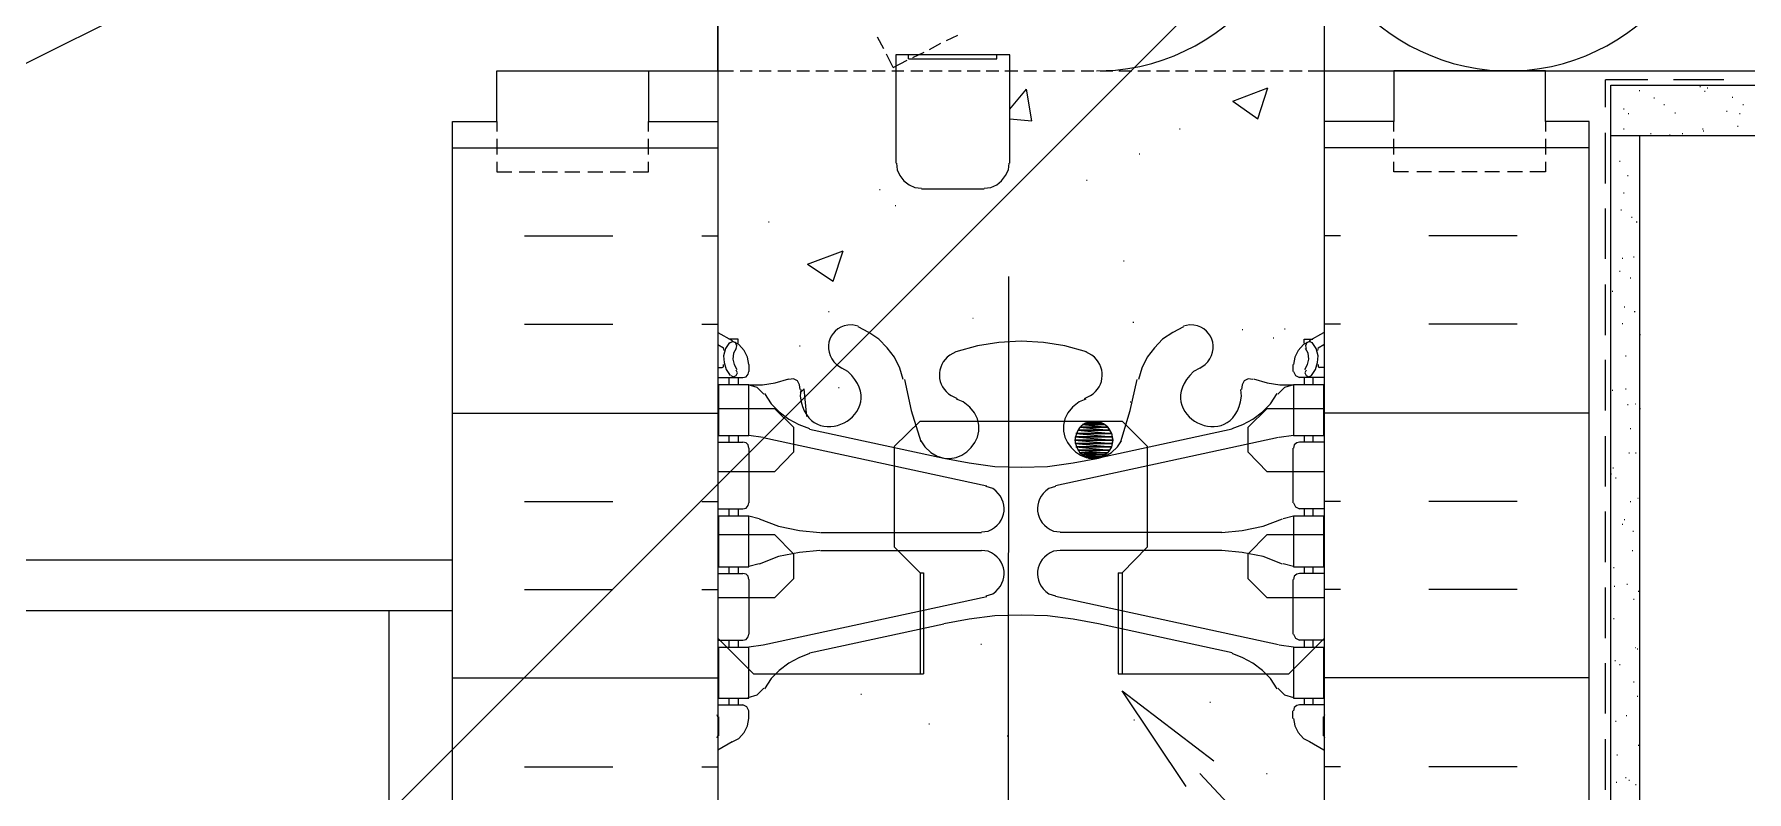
# Model space of a CAD drawing. Header units: millimetres. Extents: x 14 to 201, y 16 to 268.
# Drawn here: x 84.3 to 138.1, y 165 to 188.8 of the extents above; entities that cross this region are included whole.
import ezdxf

# ---------------------------------------------------------------- set-up
doc = ezdxf.new("R2010")
doc.units = ezdxf.units.MM
doc.layers.get('0').update_dxf_attribs({"linetype": 'CONTINUOUS'})

msp = doc.modelspace()

# ---------------------------------------------------------------- linework, layer by layer
at = {"color": 0}
for p, q in [((131.34, 200.237), (88.054, 156.95)), ((55.0125, 173.397), (105.813, 198.797)), ((105.813, 187.685), (105.813, 198.797)), ((105.813, 196.596), (105.813, 177.081)), ((124.863, 177.081), (124.863, 196.596)), ((111.019, 188.383), (110.829, 188.743)), ((112.459, 188.363), (112.819, 188.553)), ((112.988, 188.637), (113.348, 188.806)), ((111.315, 187.791), (111.104, 188.214)), ((111.315, 187.791), (111.76, 188.023)), ((114.978, 188.193), (111.401, 188.193)), ((111.401, 188.193), (111.401, 184.785)), ((111.803, 188.067), (111.803, 188.193)), ((111.803, 188.067), (114.576, 188.067)), ((111.93, 188.108), (112.29, 188.277)), ((114.576, 188.067), (114.576, 188.193)), ((114.978, 184.785), (114.978, 188.193)), ((98.8702, 186.097), (98.8702, 187.685)), ((98.8702, 187.685), (103.633, 187.685)), ((103.633, 187.685), (103.633, 186.097)), ((103.633, 187.685), (105.813, 187.685)), ((124.863, 187.685), (173.673, 187.685)), ((131.805, 187.685), (127.043, 187.685)), ((127.043, 187.685), (127.043, 186.097)), ((131.805, 186.097), (131.805, 187.685)), ((135.021, 187.409), (133.689, 187.409)), ((133.689, 186.542), (133.689, 187.409)), ((133.858, 187.241), (173.673, 187.241)), ((133.858, 163.429), (133.858, 187.241)), ((137.414, 187.409), (135.826, 187.409)), ((97.4729, 186.097), (98.8702, 186.097)), ((97.4729, 128.947), (97.4729, 186.097)), ((98.8702, 186.097), (98.8702, 185.78)), ((103.633, 185.78), (103.633, 186.097)), ((103.633, 186.097), (105.813, 186.097)), ((105.813, 186.097), (105.813, 128.947)), ((127.043, 186.097), (124.863, 186.097)), ((124.863, 128.947), (124.863, 186.097)), ((127.043, 185.78), (127.043, 186.097)), ((131.805, 186.097), (131.805, 185.78)), ((133.181, 186.097), (131.805, 186.097)), ((133.181, 88.138), (133.181, 186.097)), ((133.689, 184.15), (133.689, 185.738)), ((133.858, 185.654), (173.673, 185.654)), ((134.768, 88.138), (134.768, 185.654)), ((98.8702, 185.547), (98.8702, 185.059)), ((103.633, 185.059), (103.633, 185.547)), ((127.043, 185.059), (127.043, 185.547)), ((131.805, 185.547), (131.805, 185.059)), ((98.8702, 184.828), (98.8702, 184.51)), ((103.633, 184.51), (103.633, 184.828)), ((111.421, 184.785), (111.442, 184.573)), ((111.442, 184.573), (111.528, 184.404)), ((114.85, 184.404), (114.935, 184.573)), ((114.935, 184.573), (114.956, 184.785)), ((127.043, 184.51), (127.043, 184.828)), ((131.805, 184.828), (131.805, 184.51)), ((98.8702, 184.51), (99.3345, 184.51)), ((99.5673, 184.51), (100.055, 184.51)), ((100.288, 184.51), (100.775, 184.51)), ((101.007, 184.51), (101.473, 184.51)), ((101.727, 184.51), (102.193, 184.51)), ((102.425, 184.51), (102.912, 184.51)), ((103.145, 184.51), (103.633, 184.51)), ((111.528, 184.404), (111.654, 184.234)), ((111.654, 184.234), (111.824, 184.107)), ((111.824, 184.107), (111.993, 184.023)), ((111.993, 184.023), (112.204, 184.001)), ((114.173, 184.001), (114.384, 184.023)), ((114.384, 184.023), (114.576, 184.107)), ((114.576, 184.107), (114.723, 184.234)), ((114.723, 184.234), (114.85, 184.404)), ((127.508, 184.51), (127.043, 184.51)), ((128.228, 184.51), (127.762, 184.51)), ((128.947, 184.51), (128.461, 184.51)), ((129.667, 184.51), (129.18, 184.51)), ((130.365, 184.51), (129.899, 184.51)), ((131.084, 184.51), (130.62, 184.51)), ((131.805, 184.51), (131.317, 184.51)), ((112.204, 183.981), (114.173, 183.981)), ((133.689, 181.78), (133.689, 183.367)), ((114.935, 181.229), (114.913, 85.175)), ((133.689, 179.388), (133.689, 180.975)), ((133.689, 177.017), (133.689, 178.605)), ((120.946, 178.35), (120.756, 178.245)), ((122.258, 177.461), (122.238, 177.673)), ((122.28, 177.821), (122.258, 177.673)), ((122.344, 177.949), (122.28, 177.821)), ((122.47, 178.012), (122.344, 177.949)), ((122.618, 177.99), (122.47, 178.012)), ((105.813, 177.081), (107.59, 177.081)), ((107.59, 177.081), (108.183, 176.488)), ((122.47, 176.488), (123.063, 177.081)), ((123.063, 177.081), (124.863, 177.081)), ((108.183, 176.488), (108.183, 175.704)), ((111.358, 175.896), (112.163, 176.678)), ((112.163, 176.678), (118.513, 176.678)), ((118.047, 176.488), (117.179, 176.488)), ((117.179, 176.488), (118.11, 176.403)), ((117.179, 176.488), (118.047, 176.488)), ((117.961, 176.572), (117.263, 176.572)), ((117.263, 176.572), (118.047, 176.488)), ((117.263, 176.572), (117.961, 176.572)), ((117.878, 176.615), (117.348, 176.615)), ((117.348, 176.615), (117.961, 176.572)), ((117.348, 176.615), (117.878, 176.615)), ((117.771, 176.658), (117.454, 176.658)), ((117.454, 176.658), (117.878, 176.615)), ((117.454, 176.658), (117.771, 176.658)), ((117.559, 176.678), (117.771, 176.658)), ((117.559, 176.678), (117.665, 176.678)), ((117.665, 176.678), (117.771, 176.658)), ((117.771, 176.658), (117.878, 176.615)), ((117.878, 176.615), (117.961, 176.572)), ((117.961, 176.572), (118.047, 176.488)), ((118.047, 176.488), (118.11, 176.403)), ((118.513, 176.678), (119.295, 175.896)), ((122.47, 175.704), (122.47, 176.488)), ((118.217, 176.086), (117.009, 176.086)), ((117.009, 176.086), (118.194, 175.98)), ((117.009, 176.086), (118.217, 176.086)), ((117.095, 176.339), (117.03, 176.17)), ((118.194, 176.192), (117.03, 176.192)), ((117.03, 176.192), (118.217, 176.086)), ((117.03, 176.192), (118.194, 176.192)), ((117.03, 176.17), (117.03, 176)), ((117.03, 176), (117.095, 175.832)), ((118.194, 175.98), (117.03, 175.98)), ((117.03, 175.98), (118.174, 175.873)), ((117.03, 175.98), (118.194, 175.98)), ((118.174, 176.296), (117.052, 176.296)), ((117.052, 176.296), (118.194, 176.192)), ((117.052, 176.296), (118.174, 176.296)), ((118.11, 176.403), (117.115, 176.403)), ((117.115, 176.403), (118.174, 176.296)), ((117.115, 176.403), (118.11, 176.403)), ((118.194, 176.255), (118.11, 176.425)), ((118.11, 176.403), (118.174, 176.296)), ((118.11, 175.747), (118.194, 175.916)), ((118.174, 176.296), (118.194, 176.192)), ((118.194, 175.98), (118.174, 175.873)), ((118.217, 176.086), (118.194, 176.255)), ((118.194, 176.192), (118.217, 176.086)), ((118.194, 175.916), (118.217, 176.086)), ((118.217, 176.086), (118.194, 175.98)), ((133.689, 174.625), (133.689, 176.213)), ((108.183, 175.704), (107.59, 175.091)), ((111.358, 172.721), (111.358, 175.896)), ((118.174, 175.873), (117.052, 175.873)), ((117.052, 175.873), (118.11, 175.767)), ((117.052, 175.873), (118.174, 175.873)), ((117.095, 175.832), (117.179, 175.683)), ((118.11, 175.767), (117.115, 175.767)), ((117.115, 175.767), (118.047, 175.683)), ((117.115, 175.767), (118.11, 175.767)), ((117.179, 175.683), (117.326, 175.577)), ((118.047, 175.683), (117.179, 175.683)), ((117.179, 175.683), (117.961, 175.62)), ((117.179, 175.683), (118.047, 175.683)), ((117.961, 175.62), (117.263, 175.62)), ((117.263, 175.62), (117.878, 175.557)), ((117.263, 175.62), (117.961, 175.62)), ((117.326, 175.577), (117.496, 175.514)), ((117.878, 175.557), (117.348, 175.557)), ((117.348, 175.557), (117.771, 175.514)), ((117.348, 175.557), (117.878, 175.557)), ((117.771, 175.514), (117.454, 175.514)), ((117.454, 175.514), (117.665, 175.493)), ((117.454, 175.514), (117.771, 175.514)), ((117.496, 175.514), (117.665, 175.493)), ((117.665, 175.493), (117.559, 175.493)), ((117.665, 175.493), (117.835, 175.534)), ((117.771, 175.514), (117.665, 175.493)), ((117.878, 175.557), (117.771, 175.514)), ((117.835, 175.534), (117.983, 175.62)), ((117.961, 175.62), (117.878, 175.557)), ((118.047, 175.683), (117.961, 175.62)), ((117.983, 175.62), (118.11, 175.747)), ((118.11, 175.767), (118.047, 175.683)), ((118.174, 175.873), (118.11, 175.767)), ((119.295, 175.896), (119.295, 172.721)), ((123.063, 175.091), (122.47, 175.704)), ((107.59, 175.091), (105.813, 175.091)), ((105.813, 175.091), (105.813, 173.121)), ((124.863, 175.091), (123.063, 175.091)), ((124.863, 173.121), (124.863, 175.091)), ((133.689, 172.255), (133.689, 173.842)), ((105.813, 173.121), (107.59, 173.121)), ((107.59, 173.121), (108.183, 172.508)), ((112.163, 171.916), (111.358, 172.721)), ((119.295, 172.721), (118.513, 171.916)), ((122.47, 172.508), (123.063, 173.121)), ((123.063, 173.121), (124.863, 173.121)), ((97.4729, 172.318), (50.25, 172.318)), ((97.4729, 172.318), (55.0125, 172.318)), ((108.183, 172.508), (108.183, 171.726)), ((122.47, 171.726), (122.47, 172.508)), ((108.183, 171.726), (107.59, 171.133)), ((112.163, 171.916), (112.267, 171.916)), ((112.163, 171.916), (112.163, 168.741)), ((112.267, 171.916), (112.267, 168.741)), ((118.384, 171.916), (118.513, 171.916)), ((118.384, 171.916), (118.384, 168.741)), ((118.513, 171.916), (118.513, 168.741)), ((123.063, 171.133), (122.47, 171.726)), ((107.59, 171.133), (105.813, 171.133)), ((105.813, 171.133), (105.813, 169.863)), ((124.863, 171.133), (123.063, 171.133)), ((124.863, 169.863), (124.863, 171.133)), ((133.689, 169.863), (133.689, 171.45)), ((50.25, 170.731), (97.4729, 170.731)), ((95.4828, 88.138), (95.4828, 170.731)), ((105.813, 169.863), (106.934, 168.741)), ((123.741, 168.741), (124.863, 169.863)), ((133.689, 167.492), (133.689, 169.08)), ((106.934, 168.741), (112.163, 168.741)), ((112.163, 168.741), (112.267, 168.741)), ((118.384, 168.741), (118.513, 168.741)), ((118.513, 168.741), (123.741, 168.741)), ((120.523, 165.206), (118.513, 168.212)), ((118.513, 168.212), (121.392, 166.009)), ((133.689, 165.1), (133.689, 166.688)), ((120.946, 165.608), (140.991, 144.23))]:
    msp.add_line(p, q, dxfattribs=at)
at = {"color": 252}
for p, q in [((105.813, 187.685), (106.299, 187.685)), ((106.511, 187.685), (106.892, 187.685)), ((107.104, 187.685), (107.484, 187.685)), ((107.696, 187.685), (108.099, 187.685)), ((108.289, 187.685), (108.692, 187.685)), ((108.882, 187.685), (109.284, 187.685)), ((109.474, 187.685), (109.877, 187.685)), ((110.067, 187.685), (110.469, 187.685)), ((110.659, 187.685), (111.062, 187.685)), ((111.274, 187.685), (111.654, 187.685)), ((111.867, 187.685), (112.247, 187.685)), ((112.459, 187.685), (112.861, 187.685)), ((113.052, 187.685), (113.454, 187.685)), ((113.644, 187.685), (114.046, 187.685)), ((114.237, 187.685), (114.639, 187.685)), ((114.829, 187.685), (115.232, 187.685)), ((115.422, 187.685), (115.824, 187.685)), ((116.036, 187.685), (116.417, 187.685)), ((116.629, 187.685), (117.009, 187.685)), ((117.221, 187.685), (117.624, 187.685)), ((117.708, 187.685), (118.3, 187.705)), ((117.814, 187.685), (118.217, 187.685)), ((118.407, 187.685), (118.809, 187.685)), ((118.999, 187.685), (119.402, 187.685)), ((119.592, 187.685), (119.994, 187.685)), ((120.184, 187.685), (120.587, 187.685)), ((120.799, 187.685), (121.179, 187.685)), ((121.392, 187.685), (121.772, 187.685)), ((121.984, 187.685), (122.386, 187.685)), ((122.577, 187.685), (122.979, 187.685)), ((123.169, 187.685), (123.571, 187.685)), ((123.762, 187.685), (124.164, 187.685)), ((124.354, 187.685), (124.863, 187.685)), ((130.048, 187.705), (130.641, 187.685)), ((130.641, 187.685), (131.233, 187.705)), ((114.978, 186.479), (115.507, 187.113)), ((115.675, 186.118), (115.507, 187.113)), ((121.984, 186.732), (123.083, 187.156)), ((121.984, 186.732), (122.767, 186.183)), ((122.767, 186.183), (123.083, 187.156)), ((134.747, 187.071), (134.768, 187.071)), ((135.213, 186.839), (135.234, 186.839)), ((136.652, 187.198), (136.674, 187.198)), ((136.801, 187.049), (136.821, 187.049)), ((136.885, 187.156), (136.905, 187.156)), ((137.669, 186.859), (137.69, 186.859)), ((114.978, 186.183), (115.675, 186.118)), ((134.259, 186.499), (134.282, 186.499)), ((134.408, 186.351), (134.431, 186.351)), ((135.53, 186.627), (135.552, 186.627)), ((135.869, 186.373), (135.89, 186.373)), ((137.499, 186.416), (137.52, 186.416)), ((137.9, 186.351), (137.922, 186.351)), ((138.006, 186.627), (138.029, 186.627)), ((120.311, 185.864), (120.333, 185.864)), ((134.259, 185.864), (134.282, 185.864)), ((135.107, 185.717), (135.128, 185.717)), ((135.7, 185.674), (135.72, 185.674)), ((136.102, 185.717), (136.122, 185.717)), ((136.737, 185.864), (136.758, 185.864)), ((136.758, 185.801), (136.779, 185.801)), ((137.837, 185.95), (137.859, 185.95)), ((97.4729, 185.272), (105.813, 185.272)), ((119.042, 185.082), (119.063, 185.082)), ((133.181, 185.272), (124.863, 185.272)), ((134.133, 184.848), (134.155, 184.848)), ((117.391, 184.256), (117.412, 184.256)), ((134.388, 184.404), (134.408, 184.404)), ((110.892, 183.96), (110.913, 183.96)), ((111.379, 183.452), (111.401, 183.452)), ((134.259, 183.854), (134.282, 183.854)), ((107.4, 182.943), (107.421, 182.943)), ((134.175, 183.324), (134.196, 183.324)), ((134.515, 183.092), (134.535, 183.092)), ((134.662, 182.943), (134.684, 182.943)), ((99.737, 182.499), (102.509, 182.499)), ((105.304, 182.499), (105.813, 182.499)), ((125.37, 182.499), (124.863, 182.499)), ((130.917, 182.499), (128.142, 182.499)), ((108.628, 181.61), (109.75, 182.033)), ((109.431, 181.081), (109.75, 182.033)), ((134.578, 181.843), (134.598, 181.843)), ((108.628, 181.61), (109.431, 181.081)), ((118.554, 181.717), (118.576, 181.717)), ((134.133, 181.398), (134.155, 181.398)), ((134.218, 181.801), (134.239, 181.801)), ((133.9, 180.763), (133.922, 180.763)), ((134.472, 181.187), (134.492, 181.187)), ((134.282, 180.276), (134.302, 180.276)), ((99.737, 179.727), (102.509, 179.727)), ((105.304, 179.727), (105.813, 179.727)), ((109.284, 180.129), (109.305, 180.129)), ((113.814, 179.917), (113.834, 179.917)), ((118.85, 179.79), (118.872, 179.79)), ((125.37, 179.727), (124.863, 179.727)), ((130.917, 179.727), (128.142, 179.727)), ((134.218, 179.747), (134.239, 179.747)), ((134.598, 180.129), (134.621, 180.129)), ((122.28, 179.557), (122.301, 179.557)), ((123.253, 179.304), (123.275, 179.304)), ((123.613, 179.578), (123.635, 179.578)), ((134.768, 179.408), (134.789, 179.408)), ((108.373, 179.048), (108.395, 179.048)), ((134.324, 178.732), (134.345, 178.732)), ((108.395, 177.567), (108.522, 177.694)), ((108.606, 176.826), (108.522, 177.694)), ((109.601, 177.737), (109.621, 177.737)), ((133.9, 177.651), (133.922, 177.651)), ((134.324, 177.694), (134.345, 177.694)), ((118.766, 177.292), (118.787, 177.292)), ((134.388, 177.207), (134.408, 177.207)), ((134.621, 177.228), (134.641, 177.228)), ((134.768, 177.081), (134.789, 177.081)), ((97.4729, 176.932), (105.813, 176.932)), ((133.181, 176.932), (124.863, 176.932)), ((134.472, 176.445), (134.492, 176.445)), ((134.429, 175.683), (134.451, 175.683)), ((134.641, 175.683), (134.662, 175.683)), ((133.858, 175.028), (133.879, 175.028)), ((133.922, 175.218), (133.943, 175.218)), ((134.006, 174.901), (134.028, 174.901)), ((99.737, 174.159), (102.509, 174.159)), ((105.304, 174.159), (105.813, 174.159)), ((125.37, 174.159), (124.863, 174.159)), ((130.917, 174.159), (128.142, 174.159)), ((134.472, 174.159), (134.492, 174.159)), ((134.705, 174.265), (134.725, 174.265)), ((134.218, 173.44), (134.239, 173.44)), ((134.282, 173.587), (134.302, 173.587)), ((134.557, 173.228), (134.578, 173.228)), ((134.535, 172.615), (134.557, 172.615)), ((133.943, 172.085), (133.963, 172.085)), ((99.737, 171.387), (102.509, 171.387)), ((105.304, 171.387), (105.813, 171.387)), ((125.37, 171.387), (124.863, 171.387)), ((130.917, 171.387), (128.142, 171.387)), ((133.963, 171.493), (133.985, 171.493)), ((134.366, 171.556), (134.388, 171.556)), ((134.578, 171.09), (134.598, 171.09)), ((134.725, 171.344), (134.747, 171.344)), ((133.943, 170.476), (133.963, 170.476)), ((114.067, 169.672), (114.088, 169.672)), ((134.621, 169.566), (134.641, 169.566)), ((134.684, 169.523), (134.705, 169.523)), ((133.985, 169.164), (134.006, 169.164)), ((134.133, 169.037), (134.155, 169.037)), ((97.4729, 168.614), (105.813, 168.614)), ((133.181, 168.614), (124.863, 168.614)), ((134.578, 168.487), (134.598, 168.487)), ((110.3, 168.106), (110.32, 168.106)), ((121.263, 167.852), (121.285, 167.852)), ((134.684, 168.042), (134.705, 168.042)), ((134.345, 167.429), (134.366, 167.429)), ((112.437, 167.174), (112.459, 167.174)), ((114.893, 166.794), (114.913, 166.794)), ((118.872, 167.301), (118.893, 167.301)), ((134.006, 167.259), (134.028, 167.259)), ((134.725, 166.497), (134.747, 166.497)), ((99.737, 165.819), (102.509, 165.819)), ((105.304, 165.819), (105.813, 165.819)), ((125.37, 165.819), (124.863, 165.819)), ((130.917, 165.819), (128.142, 165.819)), ((134.049, 166.201), (134.069, 166.201)), ((123.042, 165.608), (123.063, 165.608)), ((134.028, 165.333), (134.049, 165.333)), ((134.324, 165.48), (134.345, 165.48)), ((134.429, 165.396), (134.451, 165.396)), ((134.641, 165.269), (134.662, 165.269))]:
    msp.add_line(p, q, dxfattribs=at)
at = {"color": 253}
for p, q in [((110.216, 179.663), (110.024, 179.704)), ((120.629, 179.704), (120.438, 179.663)), ((105.813, 179.471), (106.256, 179.218)), ((106.172, 179.155), (106.046, 178.965)), ((106.446, 179.261), (106.15, 179.261)), ((106.256, 179.175), (106.172, 179.134)), ((106.469, 179.091), (106.256, 179.197)), ((106.363, 179.155), (106.256, 179.175)), ((106.405, 179.048), (106.363, 179.155)), ((106.446, 179.134), (106.446, 179.261)), ((110.553, 179.471), (110.216, 179.641)), ((110.871, 179.261), (110.553, 179.471)), ((111.125, 178.985), (110.871, 179.261)), ((114.639, 179.155), (113.961, 179.048)), ((115.338, 179.197), (114.639, 179.155)), ((116.036, 179.155), (115.338, 179.197)), ((116.713, 179.048), (116.036, 179.155)), ((119.782, 179.261), (119.528, 178.985)), ((120.1, 179.471), (119.782, 179.261)), ((120.438, 179.641), (120.1, 179.471)), ((124.418, 179.197), (124.205, 179.091)), ((124.228, 179.134), (124.228, 179.261)), ((124.228, 179.261), (124.503, 179.261)), ((124.311, 179.155), (124.27, 179.048)), ((124.418, 179.175), (124.311, 179.155)), ((124.397, 179.218), (124.841, 179.471)), ((124.503, 179.134), (124.418, 179.175)), ((124.608, 178.965), (124.481, 179.155)), ((105.813, 179.091), (105.982, 178.985)), ((106.003, 178.901), (105.982, 178.985)), ((106.046, 178.965), (105.982, 178.732)), ((105.982, 178.732), (106.003, 178.519)), ((106.299, 178.816), (106.279, 178.625)), ((106.279, 178.625), (106.32, 178.456)), ((106.383, 178.965), (106.299, 178.816)), ((106.383, 178.965), (106.405, 179.048)), ((106.638, 178.901), (106.469, 179.091)), ((106.743, 178.689), (106.638, 178.901)), ((106.785, 178.456), (106.743, 178.689)), ((111.358, 178.689), (111.125, 178.985)), ((111.528, 178.35), (111.358, 178.689)), ((113.284, 178.858), (113.093, 178.752)), ((113.961, 179.048), (113.284, 178.858)), ((117.391, 178.858), (116.713, 179.048)), ((117.559, 178.752), (117.369, 178.858)), ((119.295, 178.689), (119.126, 178.35)), ((119.528, 178.985), (119.295, 178.689)), ((123.931, 178.689), (123.888, 178.456)), ((124.037, 178.901), (123.931, 178.689)), ((124.205, 179.091), (124.037, 178.901)), ((124.27, 179.048), (124.291, 178.965)), ((124.354, 178.816), (124.27, 178.965)), ((124.333, 178.456), (124.375, 178.625)), ((124.375, 178.625), (124.354, 178.816)), ((124.671, 178.732), (124.608, 178.965)), ((124.671, 178.985), (124.65, 178.901)), ((124.65, 178.519), (124.671, 178.732)), ((124.671, 178.985), (124.841, 179.091)), ((105.813, 178.372), (105.94, 178.372)), ((105.94, 178.372), (105.982, 178.393)), ((105.982, 178.393), (105.982, 178.456)), ((106.003, 178.519), (106.066, 178.308)), ((106.066, 178.308), (106.193, 178.117)), ((106.214, 178.117), (106.299, 178.076)), ((106.299, 178.076), (106.383, 178.117)), ((106.32, 178.456), (106.405, 178.308)), ((106.426, 178.203), (106.383, 178.286)), ((106.383, 178.117), (106.426, 178.203)), ((106.595, 178.054), (106.702, 178.076)), ((106.702, 178.076), (106.765, 178.16)), ((106.765, 178.16), (106.785, 178.245)), ((106.785, 178.456), (106.785, 178.245)), ((109.538, 178.456), (109.707, 178.35)), ((109.897, 178.245), (109.707, 178.35)), ((111.633, 177.99), (111.528, 178.35)), ((119.126, 178.35), (119.02, 177.99)), ((120.946, 178.35), (121.116, 178.456)), ((123.868, 178.456), (123.868, 178.245)), ((123.888, 178.245), (123.952, 178.117)), ((123.952, 178.117), (124.079, 178.054)), ((124.248, 178.308), (124.333, 178.456)), ((124.291, 178.286), (124.248, 178.203)), ((124.248, 178.203), (124.291, 178.117)), ((124.291, 178.117), (124.375, 178.076)), ((124.375, 178.076), (124.46, 178.117)), ((124.46, 178.117), (124.587, 178.308)), ((124.587, 178.308), (124.65, 178.519)), ((124.671, 178.456), (124.671, 178.393)), ((124.671, 178.393), (124.714, 178.372)), ((124.863, 178.372), (124.714, 178.372)), ((105.813, 178.054), (106.595, 178.054)), ((106.785, 177.821), (105.833, 177.821)), ((105.833, 177.821), (105.833, 176.233)), ((106.15, 178.054), (106.15, 177.821)), ((106.446, 178.054), (106.446, 177.821)), ((107.041, 177.737), (106.765, 177.821)), ((106.785, 177.821), (107.208, 177.821)), ((106.785, 176.233), (106.785, 177.821)), ((107.251, 177.524), (107.041, 177.737)), ((107.208, 177.821), (107.611, 177.884)), ((107.272, 177.546), (107.484, 177.228)), ((107.611, 177.884), (108.034, 178.012)), ((108.183, 178.012), (108.034, 177.99)), ((108.31, 177.949), (108.183, 178.012)), ((108.373, 177.821), (108.31, 177.949)), ((108.395, 177.673), (108.373, 177.821)), ((108.416, 177.673), (108.395, 177.461)), ((111.675, 177.99), (111.887, 177.017)), ((118.766, 177.017), (118.979, 177.99)), ((122.64, 178.012), (123.063, 177.884)), ((123.063, 177.884), (123.465, 177.821)), ((123.169, 177.228), (123.38, 177.546)), ((123.613, 177.737), (123.402, 177.524)), ((123.465, 177.821), (123.888, 177.821)), ((123.888, 177.821), (123.613, 177.737)), ((124.841, 177.821), (123.888, 177.821)), ((123.888, 177.821), (123.888, 176.233)), ((124.863, 178.054), (124.079, 178.054)), ((124.228, 178.054), (124.228, 177.821)), ((124.503, 178.054), (124.503, 177.821)), ((124.841, 176.233), (124.841, 177.821)), ((107.484, 177.228), (107.738, 176.975)), ((111.887, 177.017), (112.183, 176.043)), ((113.135, 177.483), (113.326, 177.397)), ((113.517, 177.292), (113.305, 177.377)), ((117.369, 177.377), (117.158, 177.292)), ((117.326, 177.397), (117.518, 177.483)), ((118.47, 176.043), (118.766, 177.017)), ((122.916, 176.975), (123.169, 177.228)), ((107.738, 176.975), (108.034, 176.742)), ((108.034, 176.742), (108.353, 176.572)), ((108.353, 176.572), (108.692, 176.445)), ((121.962, 176.445), (122.301, 176.572)), ((122.301, 176.572), (122.618, 176.742)), ((122.618, 176.742), (122.916, 176.975)), ((105.813, 176.022), (106.595, 176.022)), ((105.833, 176.233), (106.785, 176.233)), ((106.15, 176.233), (106.15, 176.022)), ((106.446, 176.233), (106.446, 176.022)), ((106.702, 176), (106.595, 176.022)), ((106.765, 175.937), (106.702, 176)), ((106.785, 175.832), (106.765, 175.937)), ((107.231, 176.17), (106.785, 176.233)), ((107.231, 176.17), (114.257, 174.646)), ((108.692, 176.425), (112.903, 175.514)), ((112.183, 176.064), (112.31, 175.873)), ((123.422, 176.17), (116.417, 174.646)), ((121.962, 176.425), (117.771, 175.514)), ((118.364, 175.873), (118.491, 176.064)), ((123.888, 176.233), (123.445, 176.17)), ((123.888, 176.233), (124.841, 176.233)), ((123.909, 175.937), (123.888, 175.832)), ((123.994, 176), (123.909, 175.937)), ((124.079, 176.022), (123.994, 176)), ((124.863, 176.022), (124.079, 176.022)), ((124.228, 176.233), (124.228, 176.022)), ((124.503, 176.233), (124.503, 176.022)), ((106.785, 175.832), (106.785, 174.117)), ((112.903, 175.514), (113.707, 175.367)), ((116.967, 175.367), (117.771, 175.514)), ((123.868, 175.832), (123.868, 174.117)), ((113.707, 175.367), (114.512, 175.26)), ((114.512, 175.26), (115.338, 175.238)), ((115.338, 175.238), (116.163, 175.26)), ((116.163, 175.26), (116.967, 175.367)), ((114.449, 174.562), (114.237, 174.625)), ((116.417, 174.625), (116.204, 174.562)), ((105.813, 173.926), (106.595, 173.926)), ((106.15, 173.926), (106.15, 173.693)), ((106.446, 173.926), (106.446, 173.693)), ((106.595, 173.926), (106.702, 173.947)), ((106.702, 173.947), (106.765, 174.032)), ((106.765, 174.032), (106.785, 174.117)), ((123.888, 174.117), (123.952, 173.99)), ((123.952, 173.99), (124.079, 173.926)), ((124.863, 173.926), (124.079, 173.926)), ((124.228, 173.926), (124.228, 173.693)), ((124.503, 173.926), (124.503, 173.693)), ((106.785, 173.693), (105.833, 173.693)), ((105.833, 173.693), (105.833, 172.106)), ((107.104, 173.609), (106.785, 173.693)), ((106.785, 172.106), (106.785, 173.693)), ((107.104, 173.609), (107.717, 173.377)), ((107.717, 173.377), (108.373, 173.25)), ((108.373, 173.25), (109.008, 173.186)), ((114.088, 173.207), (114.3, 173.228)), ((116.353, 173.228), (116.566, 173.207)), ((121.645, 173.186), (122.28, 173.25)), ((122.28, 173.25), (122.936, 173.377)), ((122.936, 173.377), (123.549, 173.609)), ((123.888, 173.693), (123.571, 173.609)), ((124.841, 173.693), (123.888, 173.693)), ((123.888, 173.693), (123.888, 172.106)), ((124.841, 172.106), (124.841, 173.693)), ((109.029, 173.186), (114.088, 173.186)), ((121.645, 173.186), (116.566, 173.186)), ((106.785, 172.128), (107.104, 172.212)), ((106.785, 172.128), (107.104, 172.212)), ((107.717, 172.424), (107.104, 172.192)), ((107.717, 172.424), (107.104, 172.192)), ((108.373, 172.551), (107.717, 172.424)), ((108.373, 172.551), (107.717, 172.424)), ((109.008, 172.615), (108.373, 172.551)), ((109.008, 172.615), (108.373, 172.551)), ((109.029, 172.615), (114.088, 172.615)), ((114.3, 172.592), (114.088, 172.615)), ((116.566, 172.615), (116.353, 172.592)), ((121.645, 172.615), (116.566, 172.615)), ((122.28, 172.551), (121.645, 172.615)), ((122.28, 172.551), (121.645, 172.615)), ((122.936, 172.424), (122.28, 172.551)), ((122.936, 172.424), (122.28, 172.551)), ((123.549, 172.192), (122.936, 172.424)), ((123.549, 172.192), (122.936, 172.424)), ((123.571, 172.212), (123.888, 172.128)), ((123.571, 172.212), (123.888, 172.128)), ((105.813, 171.895), (106.595, 171.895)), ((105.833, 172.106), (106.785, 172.106)), ((106.15, 172.106), (106.15, 171.895)), ((106.446, 172.106), (106.446, 171.895)), ((106.702, 171.873), (106.595, 171.895)), ((106.765, 171.81), (106.702, 171.873)), ((106.785, 171.704), (106.765, 171.81)), ((106.785, 171.704), (106.785, 169.989)), ((123.868, 171.704), (123.868, 169.989)), ((123.888, 172.106), (124.841, 172.106)), ((123.909, 171.81), (123.888, 171.704)), ((123.994, 171.873), (123.909, 171.81)), ((124.079, 171.895), (123.994, 171.873)), ((124.863, 171.895), (124.079, 171.895)), ((124.228, 172.106), (124.228, 171.895)), ((124.503, 172.106), (124.503, 171.895)), ((107.231, 169.65), (114.257, 171.174)), ((114.237, 171.196), (114.449, 171.26)), ((116.204, 171.26), (116.417, 171.196)), ((123.422, 169.65), (116.417, 171.174)), ((114.512, 170.561), (113.707, 170.455)), ((115.338, 170.582), (114.512, 170.561)), ((116.163, 170.561), (115.338, 170.582)), ((116.967, 170.455), (116.163, 170.561)), ((108.692, 169.397), (112.903, 170.308)), ((113.707, 170.455), (112.903, 170.308)), ((117.771, 170.308), (116.967, 170.455)), ((121.962, 169.397), (117.771, 170.308)), ((105.813, 169.799), (106.595, 169.799)), ((106.785, 169.566), (105.833, 169.566)), ((105.833, 169.566), (105.833, 167.979)), ((106.15, 169.799), (106.15, 169.566)), ((106.446, 169.799), (106.446, 169.566)), ((106.595, 169.799), (106.702, 169.82)), ((106.702, 169.82), (106.765, 169.905)), ((106.765, 169.905), (106.785, 169.989)), ((106.785, 169.587), (107.231, 169.65)), ((106.785, 167.979), (106.785, 169.566)), ((123.445, 169.65), (123.888, 169.587)), ((123.888, 169.989), (123.952, 169.863)), ((124.841, 169.566), (123.888, 169.566)), ((123.888, 169.566), (123.888, 167.979)), ((123.952, 169.863), (124.079, 169.799)), ((124.863, 169.799), (124.079, 169.799)), ((124.228, 169.799), (124.228, 169.566)), ((124.503, 169.799), (124.503, 169.566)), ((124.841, 167.979), (124.841, 169.566)), ((108.034, 169.08), (107.738, 168.847)), ((108.353, 169.249), (108.034, 169.08)), ((108.692, 169.376), (108.353, 169.249)), ((122.301, 169.249), (121.962, 169.376)), ((122.618, 169.08), (122.301, 169.249)), ((122.916, 168.847), (122.618, 169.08)), ((107.484, 168.592), (107.272, 168.275)), ((107.738, 168.847), (107.484, 168.592)), ((123.169, 168.592), (122.916, 168.847)), ((123.38, 168.275), (123.169, 168.592)), ((105.833, 167.979), (106.785, 167.979)), ((106.15, 167.979), (106.15, 167.767)), ((106.446, 167.979), (106.446, 167.767)), ((106.765, 167.999), (107.041, 168.085)), ((107.041, 168.085), (107.251, 168.296)), ((123.402, 168.296), (123.613, 168.085)), ((123.613, 168.085), (123.888, 167.999)), ((123.888, 167.979), (124.841, 167.979)), ((124.228, 167.979), (124.228, 167.767)), ((124.503, 167.979), (124.503, 167.767)), ((105.813, 167.386), (105.791, 167.45)), ((105.813, 167.767), (106.595, 167.767)), ((105.833, 167.386), (105.833, 166.794)), ((106.722, 167.703), (106.595, 167.767)), ((106.785, 167.576), (106.722, 167.703)), ((106.743, 167.11), (106.785, 167.343)), ((106.785, 167.343), (106.785, 167.576)), ((123.868, 167.343), (123.868, 167.576)), ((123.909, 167.682), (123.888, 167.576)), ((123.888, 167.343), (123.931, 167.11)), ((123.994, 167.746), (123.909, 167.682)), ((124.079, 167.767), (123.994, 167.746)), ((124.863, 167.767), (124.079, 167.767)), ((124.82, 167.386), (124.82, 166.794)), ((124.863, 167.45), (124.841, 167.386)), ((105.791, 166.73), (105.813, 166.794)), ((106.469, 166.708), (106.638, 166.9)), ((106.638, 166.9), (106.743, 167.11)), ((123.931, 167.11), (124.037, 166.9)), ((124.037, 166.9), (124.205, 166.708)), ((124.841, 166.794), (124.863, 166.73)), ((105.813, 166.73), (105.813, 166.73)), ((106.256, 166.604), (105.813, 166.348)), ((106.256, 166.604), (106.469, 166.708)), ((124.205, 166.708), (124.418, 166.604)), ((124.841, 166.348), (124.397, 166.604)), ((124.841, 166.73), (124.841, 166.73))]:
    msp.add_line(p, q, dxfattribs=at)
at = {"color": 252}
for points in [[(118.3, 187.705), (122.502, 188.146), (125.133, 192.218), (123.825, 196.237)], [(124.524, 196.237), (123.212, 192.214), (125.852, 188.152), (130.048, 187.705)], [(131.233, 187.705), (135.435, 188.146), (138.066, 192.218), (136.758, 196.237)], [(137.457, 196.237), (136.145, 192.214), (138.785, 188.152), (142.981, 187.705)]]:
    msp.add_open_spline(points, degree=3, dxfattribs=at)
at = {"color": 253}
for points in [[(110.024, 179.704), (109.313, 179.716), (109.04, 178.919), (109.538, 178.456)], [(121.116, 178.456), (121.613, 178.919), (121.34, 179.716), (120.629, 179.704)], [(113.093, 178.752), (112.65, 178.435), (112.657, 177.775), (113.135, 177.483)], [(117.518, 177.483), (117.996, 177.775), (118.003, 178.435), (117.559, 178.752)], [(108.395, 177.461), (108.647, 175.542), (111.319, 176.897), (109.897, 178.245)], [(112.31, 175.873), (113.312, 174.765), (114.795, 176.452), (113.517, 177.292)], [(117.158, 177.292), (115.879, 176.452), (117.362, 174.765), (118.364, 175.873)], [(114.3, 173.228), (114.908, 173.469), (114.979, 174.199), (114.449, 174.562)], [(116.204, 174.562), (115.674, 174.199), (115.746, 173.469), (116.353, 173.228)], [(114.449, 171.26), (114.979, 171.621), (114.908, 172.353), (114.3, 172.592)], [(116.353, 172.592), (115.746, 172.353), (115.674, 171.621), (116.204, 171.26)]]:
    msp.add_open_spline(points, degree=3, dxfattribs=at)
at = {"color": 0}
for points in [[(120.756, 178.245), (119.334, 176.899), (122.006, 175.542), (122.258, 177.461)], [(118.11, 176.425), (117.839, 176.808), (117.246, 176.724), (117.095, 176.339)]]:
    msp.add_open_spline(points, degree=3, dxfattribs=at)

doc.saveas('drawing.dxf')
